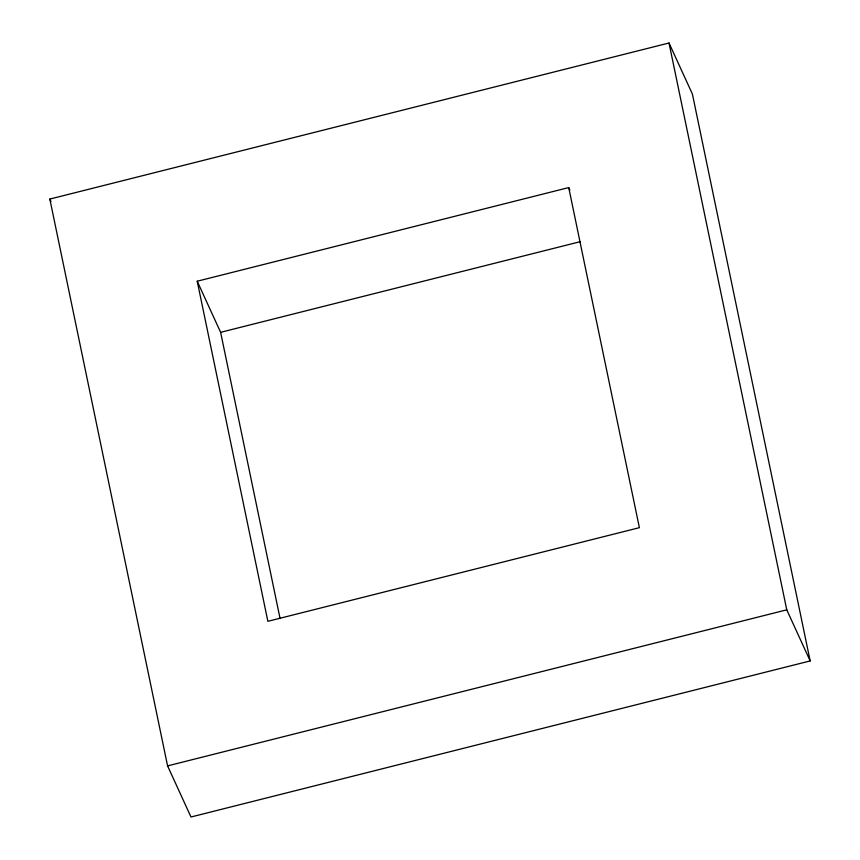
<?xml version="1.0" encoding="UTF-8"?>
<svg xmlns="http://www.w3.org/2000/svg" width="860" height="860" viewBox="0 0 860 860"><rect width="100%" height="100%" fill="white"/><g stroke="black" fill="none" stroke-linecap="round" stroke-linejoin="round"><path stroke-width="1.29" d="M49.837 199.069L669.015 43L692.418 94.106L810.163 660.932L190.984 817L167.582 765.894L49.837 199.069L50.944 201.498M568.729 187.577L639.378 527.674L267.868 621.318L197.22 281.22L568.729 187.577L569.847 190.017M197.22 281.22L220.622 332.325L580.436 241.628M167.582 765.894L786.771 609.837L810.163 660.932M669.015 43L786.771 609.837M220.622 332.325L280.081 618.587"/></g></svg>
